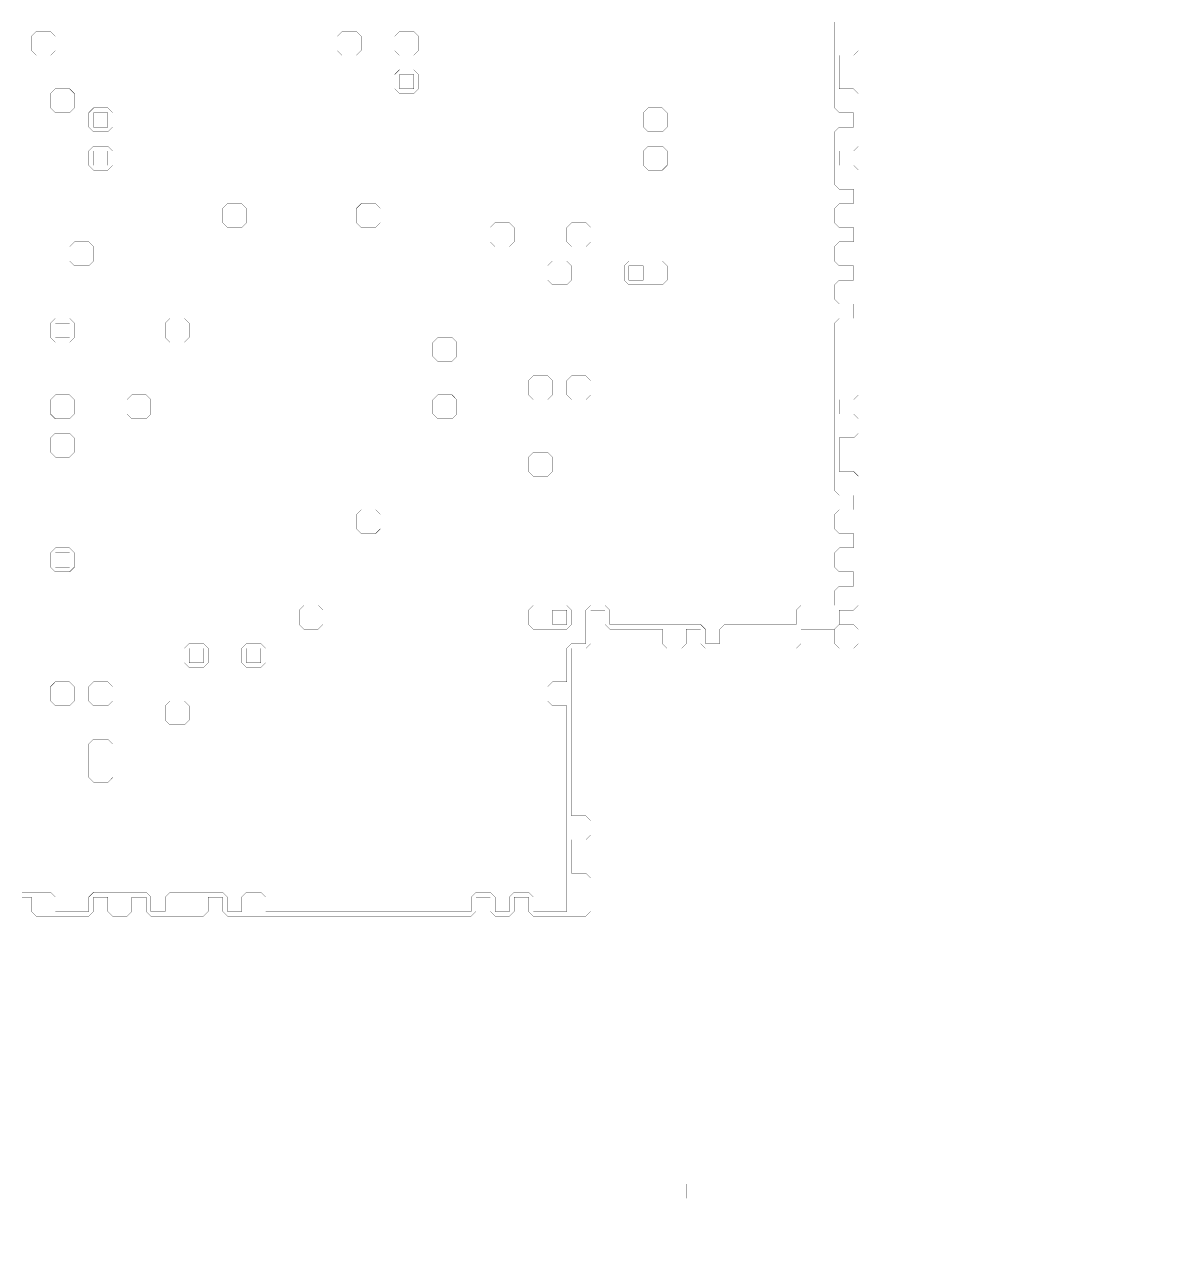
# Model space of a CAD drawing. Header units: metres. Extents: x 0 to 4990, y -4990 to 0.
# Drawn here: x 2632 to 4990, y -4990 to -2515 of the extents above; entities that cross this region are included whole.
import ezdxf

# ---------------------------------------------------------------- set-up
doc = ezdxf.new("R2010")
doc.units = ezdxf.units.M
for name, color, linetype in [('conductor', 1, 'Continuous'), ('dielectric', 8, 'Continuous'), ('substrate', 5, 'Continuous')]:
    doc.layers.add(name, color=color, linetype=linetype)

msp = doc.modelspace()

# ---------------------------------------------------------------- linework, layer by layer
at = {"layer": 'conductor', "const_width": 0.5}
msp.add_lwpolyline([(2626.953125, -4287.109375), (2636.71875, -4287.109375), (2646.484375, -4287.109375), (2656.25, -4287.109375), (2666.015625, -4287.109375), (2675.78125, -4287.109375), (2685.546875, -4287.109375), (2695.3125, -4296.875), (2695.3125, -4306.640625), (2695.3125, -4316.40625), (2695.3125, -4326.171875), (2705.078125, -4326.171875), (2714.84375, -4326.171875), (2724.609375, -4326.171875), (2734.375, -4326.171875), (2744.140625, -4326.171875), (2753.90625, -4326.171875), (2763.671875, -4326.171875), (2763.671875, -4316.40625), (2763.671875, -4306.640625), (2763.671875, -4296.875), (2773.4375, -4287.109375), (2783.203125, -4287.109375), (2792.96875, -4287.109375), (2802.734375, -4287.109375), (2812.5, -4287.109375), (2822.265625, -4287.109375), (2832.03125, -4287.109375), (2841.796875, -4287.109375), (2851.5625, -4287.109375), (2861.328125, -4287.109375), (2871.09375, -4287.109375), (2880.859375, -4287.109375), (2890.625, -4296.875), (2890.625, -4306.640625), (2890.625, -4316.40625), (2890.625, -4326.171875), (2900.390625, -4326.171875), (2910.15625, -4326.171875), (2919.921875, -4326.171875), (2919.921875, -4316.40625), (2919.921875, -4306.640625), (2919.921875, -4296.875), (2929.6875, -4287.109375), (2939.453125, -4287.109375), (2949.21875, -4287.109375), (2958.984375, -4287.109375), (2968.75, -4287.109375), (2978.515625, -4287.109375), (2988.28125, -4287.109375), (2998.046875, -4287.109375), (3007.8125, -4287.109375), (3017.578125, -4287.109375), (3027.34375, -4287.109375), (3037.109375, -4287.109375), (3046.875, -4296.875), (3046.875, -4306.640625), (3046.875, -4316.40625), (3046.875, -4326.171875), (3056.640625, -4326.171875), (3066.40625, -4326.171875), (3076.171875, -4326.171875), (3076.171875, -4316.40625), (3076.171875, -4306.640625), (3076.171875, -4296.875), (3085.9375, -4287.109375), (3095.703125, -4287.109375), (3105.46875, -4287.109375), (3115.234375, -4287.109375), (3125, -4296.875), (3125, -4306.640625), (3125, -4316.40625), (3125, -4326.171875), (3134.765625, -4326.171875), (3144.53125, -4326.171875), (3154.296875, -4326.171875), (3164.0625, -4326.171875), (3173.828125, -4326.171875), (3183.59375, -4326.171875), (3193.359375, -4326.171875), (3203.125, -4326.171875), (3212.890625, -4326.171875), (3222.65625, -4326.171875), (3232.421875, -4326.171875), (3242.1875, -4326.171875), (3251.953125, -4326.171875), (3261.71875, -4326.171875), (3271.484375, -4326.171875), (3281.25, -4326.171875), (3291.015625, -4326.171875), (3300.78125, -4326.171875), (3310.546875, -4326.171875), (3320.3125, -4326.171875), (3330.078125, -4326.171875), (3339.84375, -4326.171875), (3349.609375, -4326.171875), (3359.375, -4326.171875), (3369.140625, -4326.171875), (3378.90625, -4326.171875), (3388.671875, -4326.171875), (3398.4375, -4326.171875), (3408.203125, -4326.171875), (3417.96875, -4326.171875), (3427.734375, -4326.171875), (3437.5, -4326.171875), (3447.265625, -4326.171875), (3457.03125, -4326.171875), (3466.796875, -4326.171875), (3476.5625, -4326.171875), (3486.328125, -4326.171875), (3496.09375, -4326.171875), (3505.859375, -4326.171875), (3515.625, -4326.171875), (3525.390625, -4326.171875), (3535.15625, -4326.171875), (3544.921875, -4326.171875), (3544.921875, -4316.40625), (3544.921875, -4306.640625), (3544.921875, -4296.875), (3554.6875, -4287.109375), (3564.453125, -4287.109375), (3574.21875, -4287.109375), (3583.984375, -4287.109375), (3593.75, -4296.875), (3593.75, -4306.640625), (3593.75, -4316.40625), (3593.75, -4326.171875), (3603.515625, -4326.171875), (3613.28125, -4326.171875), (3623.046875, -4326.171875), (3623.046875, -4316.40625), (3623.046875, -4306.640625), (3623.046875, -4296.875), (3632.8125, -4287.109375), (3642.578125, -4287.109375), (3652.34375, -4287.109375), (3662.109375, -4287.109375), (3671.875, -4296.875), (3671.875, -4306.640625), (3671.875, -4316.40625), (3671.875, -4326.171875), (3681.640625, -4326.171875), (3691.40625, -4326.171875), (3701.171875, -4326.171875), (3710.9375, -4326.171875), (3720.703125, -4326.171875), (3730.46875, -4326.171875), (3740.234375, -4326.171875), (3740.234375, -4316.40625), (3740.234375, -4306.640625), (3740.234375, -4296.875), (3740.234375, -4287.109375), (3740.234375, -4277.34375), (3740.234375, -4267.578125), (3740.234375, -4257.8125), (3740.234375, -4248.046875), (3740.234375, -4238.28125), (3740.234375, -4228.515625), (3740.234375, -4218.75), (3740.234375, -4208.984375), (3740.234375, -4199.21875), (3740.234375, -4189.453125), (3740.234375, -4179.6875), (3740.234375, -4169.921875), (3740.234375, -4160.15625), (3740.234375, -4150.390625), (3740.234375, -4140.625), (3740.234375, -4130.859375), (3740.234375, -4121.09375), (3740.234375, -4111.328125), (3740.234375, -4101.5625), (3740.234375, -4091.796875), (3740.234375, -4082.03125), (3740.234375, -4072.265625), (3740.234375, -4062.5), (3740.234375, -4052.734375), (3740.234375, -4042.96875), (3740.234375, -4033.203125), (3740.234375, -4023.4375), (3740.234375, -4013.671875), (3740.234375, -4003.90625), (3740.234375, -3994.140625), (3740.234375, -3984.375), (3740.234375, -3974.609375), (3740.234375, -3964.84375), (3740.234375, -3955.078125), (3740.234375, -3945.3125), (3740.234375, -3935.546875), (3740.234375, -3925.78125), (3740.234375, -3916.015625), (3740.234375, -3906.25), (3730.46875, -3906.25), (3720.703125, -3906.25), (3710.9375, -3906.25), (3701.171875, -3896.484375), (3701.171875, -3886.71875), (3701.171875, -3876.953125), (3701.171875, -3867.1875), (3710.9375, -3857.421875), (3720.703125, -3857.421875), (3730.46875, -3857.421875), (3740.234375, -3857.421875), (3740.234375, -3847.65625), (3740.234375, -3837.890625), (3740.234375, -3828.125), (3740.234375, -3818.359375), (3740.234375, -3808.59375), (3740.234375, -3798.828125), (3740.234375, -3789.0625), (3750, -3779.296875), (3759.765625, -3779.296875), (3769.53125, -3779.296875), (3779.296875, -3779.296875), (3779.296875, -3769.53125), (3779.296875, -3759.765625), (3779.296875, -3750), (3779.296875, -3740.234375), (3779.296875, -3730.46875), (3779.296875, -3720.703125), (3779.296875, -3710.9375), (3789.0625, -3701.171875), (3798.828125, -3701.171875), (3808.59375, -3701.171875), (3818.359375, -3701.171875), (3828.125, -3710.9375), (3828.125, -3720.703125), (3828.125, -3730.46875), (3828.125, -3740.234375), (3837.890625, -3740.234375), (3847.65625, -3740.234375), (3857.421875, -3740.234375), (3867.1875, -3740.234375), (3876.953125, -3740.234375), (3886.71875, -3740.234375), (3896.484375, -3740.234375), (3906.25, -3740.234375), (3916.015625, -3740.234375), (3925.78125, -3740.234375), (3935.546875, -3740.234375), (3945.3125, -3740.234375), (3955.078125, -3740.234375), (3964.84375, -3740.234375), (3974.609375, -3740.234375), (3984.375, -3740.234375), (3994.140625, -3740.234375), (4003.90625, -3740.234375), (4013.671875, -3740.234375), (4023.4375, -3750), (4023.4375, -3759.765625), (4023.4375, -3769.53125), (4023.4375, -3779.296875), (4033.203125, -3779.296875), (4042.96875, -3779.296875), (4052.734375, -3779.296875), (4052.734375, -3769.53125), (4052.734375, -3759.765625), (4052.734375, -3750), (4062.5, -3740.234375), (4072.265625, -3740.234375), (4082.03125, -3740.234375), (4091.796875, -3740.234375), (4101.5625, -3740.234375), (4111.328125, -3740.234375), (4121.09375, -3740.234375), (4130.859375, -3740.234375), (4140.625, -3740.234375), (4150.390625, -3740.234375), (4160.15625, -3740.234375), (4169.921875, -3740.234375), (4179.6875, -3740.234375), (4189.453125, -3740.234375), (4199.21875, -3740.234375), (4208.984375, -3740.234375), (4208.984375, -3730.46875), (4208.984375, -3720.703125), (4208.984375, -3710.9375), (4218.75, -3701.171875), (4228.515625, -3701.171875), (4238.28125, -3701.171875), (4248.046875, -3701.171875), (4257.8125, -3701.171875), (4267.578125, -3701.171875), (4277.34375, -3701.171875), (4287.109375, -3701.171875), (4287.109375, -3691.40625), (4287.109375, -3681.640625), (4287.109375, -3671.875), (4296.875, -3662.109375), (4306.640625, -3662.109375), (4316.40625, -3662.109375), (4326.171875, -3662.109375), (4326.171875, -3652.34375), (4326.171875, -3642.578125), (4326.171875, -3632.8125), (4316.40625, -3632.8125), (4306.640625, -3632.8125), (4296.875, -3632.8125), (4287.109375, -3623.046875), (4287.109375, -3613.28125), (4287.109375, -3603.515625), (4287.109375, -3593.75), (4296.875, -3583.984375), (4306.640625, -3583.984375), (4316.40625, -3583.984375), (4326.171875, -3583.984375), (4326.171875, -3574.21875), (4326.171875, -3564.453125), (4326.171875, -3554.6875), (4316.40625, -3554.6875), (4306.640625, -3554.6875), (4296.875, -3554.6875), (4287.109375, -3544.921875), (4287.109375, -3535.15625), (4287.109375, -3525.390625), (4287.109375, -3515.625), (4296.875, -3505.859375), (4306.640625, -3505.859375), (4316.40625, -3505.859375), (4326.171875, -3505.859375), (4326.171875, -3496.09375), (4326.171875, -3486.328125), (4326.171875, -3476.5625), (4316.40625, -3476.5625), (4306.640625, -3476.5625), (4296.875, -3476.5625), (4287.109375, -3466.796875), (4287.109375, -3457.03125), (4287.109375, -3447.265625), (4287.109375, -3437.5), (4287.109375, -3427.734375), (4287.109375, -3417.96875), (4287.109375, -3408.203125), (4287.109375, -3398.4375), (4287.109375, -3388.671875), (4287.109375, -3378.90625), (4287.109375, -3369.140625), (4287.109375, -3359.375), (4287.109375, -3349.609375), (4287.109375, -3339.84375), (4287.109375, -3330.078125), (4287.109375, -3320.3125), (4287.109375, -3310.546875), (4287.109375, -3300.78125), (4287.109375, -3291.015625), (4287.109375, -3281.25), (4287.109375, -3271.484375), (4287.109375, -3261.71875), (4287.109375, -3251.953125), (4287.109375, -3242.1875), (4287.109375, -3232.421875), (4287.109375, -3222.65625), (4287.109375, -3212.890625), (4287.109375, -3203.125), (4287.109375, -3193.359375), (4287.109375, -3183.59375), (4287.109375, -3173.828125), (4287.109375, -3164.0625), (4287.109375, -3154.296875), (4287.109375, -3144.53125), (4287.109375, -3134.765625), (4287.109375, -3125), (4296.875, -3115.234375), (4306.640625, -3115.234375), (4316.40625, -3115.234375), (4326.171875, -3115.234375), (4326.171875, -3105.46875), (4326.171875, -3095.703125), (4326.171875, -3085.9375), (4316.40625, -3085.9375), (4306.640625, -3085.9375), (4296.875, -3085.9375), (4287.109375, -3076.171875), (4287.109375, -3066.40625), (4287.109375, -3056.640625), (4287.109375, -3046.875), (4296.875, -3037.109375), (4306.640625, -3037.109375), (4316.40625, -3037.109375), (4326.171875, -3037.109375), (4326.171875, -3027.34375), (4326.171875, -3017.578125), (4326.171875, -3007.8125), (4316.40625, -3007.8125), (4306.640625, -3007.8125), (4296.875, -3007.8125), (4287.109375, -2998.046875), (4287.109375, -2988.28125), (4287.109375, -2978.515625), (4287.109375, -2968.75), (4296.875, -2958.984375), (4306.640625, -2958.984375), (4316.40625, -2958.984375), (4326.171875, -2958.984375), (4326.171875, -2949.21875), (4326.171875, -2939.453125), (4326.171875, -2929.6875), (4316.40625, -2929.6875), (4306.640625, -2929.6875), (4296.875, -2929.6875), (4287.109375, -2919.921875), (4287.109375, -2910.15625), (4287.109375, -2900.390625), (4287.109375, -2890.625), (4296.875, -2880.859375), (4306.640625, -2880.859375), (4316.40625, -2880.859375), (4326.171875, -2880.859375), (4326.171875, -2871.09375), (4326.171875, -2861.328125), (4326.171875, -2851.5625), (4316.40625, -2851.5625), (4306.640625, -2851.5625), (4296.875, -2851.5625), (4287.109375, -2841.796875), (4287.109375, -2832.03125), (4287.109375, -2822.265625), (4287.109375, -2812.5), (4287.109375, -2802.734375), (4287.109375, -2792.96875), (4287.109375, -2783.203125), (4287.109375, -2773.4375), (4287.109375, -2763.671875), (4287.109375, -2753.90625), (4287.109375, -2744.140625), (4287.109375, -2734.375), (4296.875, -2724.609375), (4306.640625, -2724.609375), (4316.40625, -2724.609375), (4326.171875, -2724.609375), (4326.171875, -2714.84375), (4326.171875, -2705.078125), (4326.171875, -2695.3125), (4316.40625, -2695.3125), (4306.640625, -2695.3125), (4296.875, -2695.3125), (4287.109375, -2685.546875), (4287.109375, -2675.78125), (4287.109375, -2666.015625), (4287.109375, -2656.25), (4287.109375, -2646.484375), (4287.109375, -2636.71875), (4287.109375, -2626.953125), (4287.109375, -2617.1875), (4287.109375, -2607.421875), (4287.109375, -2597.65625), (4287.109375, -2587.890625), (4287.109375, -2578.125), (4287.109375, -2568.359375), (4287.109375, -2558.59375), (4287.109375, -2548.828125), (4287.109375, -2539.0625), (4287.109375, -2529.296875), (4287.109375, -2519.53125), (4287.109375, -2509.765625)], dxfattribs=at)
for points in [[(2646.484375, -2539.0625), (2656.25, -2529.296875), (2666.015625, -2529.296875), (2675.78125, -2529.296875), (2685.546875, -2529.296875), (2695.3125, -2539.0625), (2695.3125, -2548.828125), (2695.3125, -2558.59375), (2695.3125, -2568.359375), (2685.546875, -2578.125), (2675.78125, -2578.125), (2666.015625, -2578.125), (2656.25, -2578.125), (2646.484375, -2568.359375), (2646.484375, -2558.59375), (2646.484375, -2548.828125)], [(3271.484375, -2539.0625), (3281.25, -2529.296875), (3291.015625, -2529.296875), (3300.78125, -2529.296875), (3310.546875, -2529.296875), (3320.3125, -2539.0625), (3320.3125, -2548.828125), (3320.3125, -2558.59375), (3320.3125, -2568.359375), (3310.546875, -2578.125), (3300.78125, -2578.125), (3291.015625, -2578.125), (3281.25, -2578.125), (3271.484375, -2568.359375), (3271.484375, -2558.59375), (3271.484375, -2548.828125)], [(3388.671875, -2539.0625), (3398.4375, -2529.296875), (3408.203125, -2529.296875), (3417.96875, -2529.296875), (3427.734375, -2529.296875), (3437.5, -2539.0625), (3437.5, -2548.828125), (3437.5, -2558.59375), (3437.5, -2568.359375), (3427.734375, -2578.125), (3417.96875, -2578.125), (3408.203125, -2578.125), (3398.4375, -2578.125), (3388.671875, -2568.359375), (3388.671875, -2558.59375), (3388.671875, -2548.828125)], [(3388.671875, -2617.1875), (3398.4375, -2607.421875), (3408.203125, -2607.421875), (3417.96875, -2607.421875), (3427.734375, -2607.421875), (3437.5, -2617.1875), (3437.5, -2626.953125), (3437.5, -2636.71875), (3437.5, -2646.484375), (3427.734375, -2656.25), (3417.96875, -2656.25), (3408.203125, -2656.25), (3398.4375, -2656.25), (3388.671875, -2646.484375), (3388.671875, -2636.71875), (3388.671875, -2626.953125)], [(2685.546875, -2656.25), (2695.3125, -2646.484375), (2705.078125, -2646.484375), (2714.84375, -2646.484375), (2724.609375, -2646.484375), (2734.375, -2656.25), (2734.375, -2666.015625), (2734.375, -2675.78125), (2734.375, -2685.546875), (2724.609375, -2695.3125), (2714.84375, -2695.3125), (2705.078125, -2695.3125), (2695.3125, -2695.3125), (2685.546875, -2685.546875), (2685.546875, -2675.78125), (2685.546875, -2666.015625)], [(2763.671875, -2695.3125), (2773.4375, -2685.546875), (2783.203125, -2685.546875), (2792.96875, -2685.546875), (2802.734375, -2685.546875), (2812.5, -2695.3125), (2812.5, -2705.078125), (2812.5, -2714.84375), (2812.5, -2724.609375), (2802.734375, -2734.375), (2792.96875, -2734.375), (2783.203125, -2734.375), (2773.4375, -2734.375), (2763.671875, -2724.609375), (2763.671875, -2714.84375), (2763.671875, -2705.078125)], [(3896.484375, -2695.3125), (3906.25, -2685.546875), (3916.015625, -2685.546875), (3925.78125, -2685.546875), (3935.546875, -2685.546875), (3945.3125, -2695.3125), (3945.3125, -2705.078125), (3945.3125, -2714.84375), (3945.3125, -2724.609375), (3935.546875, -2734.375), (3925.78125, -2734.375), (3916.015625, -2734.375), (3906.25, -2734.375), (3896.484375, -2724.609375), (3896.484375, -2714.84375), (3896.484375, -2705.078125)], [(2763.671875, -2773.4375), (2773.4375, -2763.671875), (2783.203125, -2763.671875), (2792.96875, -2763.671875), (2802.734375, -2763.671875), (2812.5, -2773.4375), (2812.5, -2783.203125), (2812.5, -2792.96875), (2812.5, -2802.734375), (2802.734375, -2812.5), (2792.96875, -2812.5), (2783.203125, -2812.5), (2773.4375, -2812.5), (2763.671875, -2802.734375), (2763.671875, -2792.96875), (2763.671875, -2783.203125)], [(3896.484375, -2773.4375), (3906.25, -2763.671875), (3916.015625, -2763.671875), (3925.78125, -2763.671875), (3935.546875, -2763.671875), (3945.3125, -2773.4375), (3945.3125, -2783.203125), (3945.3125, -2792.96875), (3945.3125, -2802.734375), (3935.546875, -2812.5), (3925.78125, -2812.5), (3916.015625, -2812.5), (3906.25, -2812.5), (3896.484375, -2802.734375), (3896.484375, -2792.96875), (3896.484375, -2783.203125)], [(3037.109375, -2890.625), (3046.875, -2880.859375), (3056.640625, -2880.859375), (3066.40625, -2880.859375), (3076.171875, -2880.859375), (3085.9375, -2890.625), (3085.9375, -2900.390625), (3085.9375, -2910.15625), (3085.9375, -2919.921875), (3076.171875, -2929.6875), (3066.40625, -2929.6875), (3056.640625, -2929.6875), (3046.875, -2929.6875), (3037.109375, -2919.921875), (3037.109375, -2910.15625), (3037.109375, -2900.390625)], [(3310.546875, -2890.625), (3320.3125, -2880.859375), (3330.078125, -2880.859375), (3339.84375, -2880.859375), (3349.609375, -2880.859375), (3359.375, -2890.625), (3359.375, -2900.390625), (3359.375, -2910.15625), (3359.375, -2919.921875), (3349.609375, -2929.6875), (3339.84375, -2929.6875), (3330.078125, -2929.6875), (3320.3125, -2929.6875), (3310.546875, -2919.921875), (3310.546875, -2910.15625), (3310.546875, -2900.390625)], [(3583.984375, -2929.6875), (3593.75, -2919.921875), (3603.515625, -2919.921875), (3613.28125, -2919.921875), (3623.046875, -2919.921875), (3632.8125, -2929.6875), (3632.8125, -2939.453125), (3632.8125, -2949.21875), (3632.8125, -2958.984375), (3623.046875, -2968.75), (3613.28125, -2968.75), (3603.515625, -2968.75), (3593.75, -2968.75), (3583.984375, -2958.984375), (3583.984375, -2949.21875), (3583.984375, -2939.453125)], [(3740.234375, -2929.6875), (3750, -2919.921875), (3759.765625, -2919.921875), (3769.53125, -2919.921875), (3779.296875, -2919.921875), (3789.0625, -2929.6875), (3789.0625, -2939.453125), (3789.0625, -2949.21875), (3789.0625, -2958.984375), (3779.296875, -2968.75), (3769.53125, -2968.75), (3759.765625, -2968.75), (3750, -2968.75), (3740.234375, -2958.984375), (3740.234375, -2949.21875), (3740.234375, -2939.453125)], [(2724.609375, -2968.75), (2734.375, -2958.984375), (2744.140625, -2958.984375), (2753.90625, -2958.984375), (2763.671875, -2958.984375), (2773.4375, -2968.75), (2773.4375, -2978.515625), (2773.4375, -2988.28125), (2773.4375, -2998.046875), (2763.671875, -3007.8125), (2753.90625, -3007.8125), (2744.140625, -3007.8125), (2734.375, -3007.8125), (2724.609375, -2998.046875), (2724.609375, -2988.28125), (2724.609375, -2978.515625)], [(3701.171875, -3007.8125), (3710.9375, -2998.046875), (3720.703125, -2998.046875), (3730.46875, -2998.046875), (3740.234375, -2998.046875), (3750, -3007.8125), (3750, -3017.578125), (3750, -3027.34375), (3750, -3037.109375), (3740.234375, -3046.875), (3730.46875, -3046.875), (3720.703125, -3046.875), (3710.9375, -3046.875), (3701.171875, -3037.109375), (3701.171875, -3027.34375), (3701.171875, -3017.578125)], [(3857.421875, -3007.8125), (3867.1875, -2998.046875), (3876.953125, -2998.046875), (3886.71875, -2998.046875), (3896.484375, -2998.046875), (3906.25, -2998.046875), (3916.015625, -2998.046875), (3925.78125, -2998.046875), (3935.546875, -2998.046875), (3945.3125, -3007.8125), (3945.3125, -3017.578125), (3945.3125, -3027.34375), (3945.3125, -3037.109375), (3935.546875, -3046.875), (3925.78125, -3046.875), (3916.015625, -3046.875), (3906.25, -3046.875), (3896.484375, -3046.875), (3886.71875, -3046.875), (3876.953125, -3046.875), (3867.1875, -3046.875), (3857.421875, -3037.109375), (3857.421875, -3027.34375), (3857.421875, -3017.578125)], [(2685.546875, -3125), (2695.3125, -3115.234375), (2705.078125, -3115.234375), (2714.84375, -3115.234375), (2724.609375, -3115.234375), (2734.375, -3125), (2734.375, -3134.765625), (2734.375, -3144.53125), (2734.375, -3154.296875), (2724.609375, -3164.0625), (2714.84375, -3164.0625), (2705.078125, -3164.0625), (2695.3125, -3164.0625), (2685.546875, -3154.296875), (2685.546875, -3144.53125), (2685.546875, -3134.765625)], [(2919.921875, -3125), (2929.6875, -3115.234375), (2939.453125, -3115.234375), (2949.21875, -3115.234375), (2958.984375, -3115.234375), (2968.75, -3125), (2968.75, -3134.765625), (2968.75, -3144.53125), (2968.75, -3154.296875), (2958.984375, -3164.0625), (2949.21875, -3164.0625), (2939.453125, -3164.0625), (2929.6875, -3164.0625), (2919.921875, -3154.296875), (2919.921875, -3144.53125), (2919.921875, -3134.765625)], [(3466.796875, -3164.0625), (3476.5625, -3154.296875), (3486.328125, -3154.296875), (3496.09375, -3154.296875), (3505.859375, -3154.296875), (3515.625, -3164.0625), (3515.625, -3173.828125), (3515.625, -3183.59375), (3515.625, -3193.359375), (3505.859375, -3203.125), (3496.09375, -3203.125), (3486.328125, -3203.125), (3476.5625, -3203.125), (3466.796875, -3193.359375), (3466.796875, -3183.59375), (3466.796875, -3173.828125)], [(3662.109375, -3242.1875), (3671.875, -3232.421875), (3681.640625, -3232.421875), (3691.40625, -3232.421875), (3701.171875, -3232.421875), (3710.9375, -3242.1875), (3710.9375, -3251.953125), (3710.9375, -3261.71875), (3710.9375, -3271.484375), (3701.171875, -3281.25), (3691.40625, -3281.25), (3681.640625, -3281.25), (3671.875, -3281.25), (3662.109375, -3271.484375), (3662.109375, -3261.71875), (3662.109375, -3251.953125)], [(3740.234375, -3242.1875), (3750, -3232.421875), (3759.765625, -3232.421875), (3769.53125, -3232.421875), (3779.296875, -3232.421875), (3789.0625, -3242.1875), (3789.0625, -3251.953125), (3789.0625, -3261.71875), (3789.0625, -3271.484375), (3779.296875, -3281.25), (3769.53125, -3281.25), (3759.765625, -3281.25), (3750, -3281.25), (3740.234375, -3271.484375), (3740.234375, -3261.71875), (3740.234375, -3251.953125)], [(2685.546875, -3281.25), (2695.3125, -3271.484375), (2705.078125, -3271.484375), (2714.84375, -3271.484375), (2724.609375, -3271.484375), (2734.375, -3281.25), (2734.375, -3291.015625), (2734.375, -3300.78125), (2734.375, -3310.546875), (2724.609375, -3320.3125), (2714.84375, -3320.3125), (2705.078125, -3320.3125), (2695.3125, -3320.3125), (2685.546875, -3310.546875), (2685.546875, -3300.78125), (2685.546875, -3291.015625)], [(2841.796875, -3281.25), (2851.5625, -3271.484375), (2861.328125, -3271.484375), (2871.09375, -3271.484375), (2880.859375, -3271.484375), (2890.625, -3281.25), (2890.625, -3291.015625), (2890.625, -3300.78125), (2890.625, -3310.546875), (2880.859375, -3320.3125), (2871.09375, -3320.3125), (2861.328125, -3320.3125), (2851.5625, -3320.3125), (2841.796875, -3310.546875), (2841.796875, -3300.78125), (2841.796875, -3291.015625)], [(3466.796875, -3281.25), (3476.5625, -3271.484375), (3486.328125, -3271.484375), (3496.09375, -3271.484375), (3505.859375, -3271.484375), (3515.625, -3281.25), (3515.625, -3291.015625), (3515.625, -3300.78125), (3515.625, -3310.546875), (3505.859375, -3320.3125), (3496.09375, -3320.3125), (3486.328125, -3320.3125), (3476.5625, -3320.3125), (3466.796875, -3310.546875), (3466.796875, -3300.78125), (3466.796875, -3291.015625)], [(2685.546875, -3359.375), (2695.3125, -3349.609375), (2705.078125, -3349.609375), (2714.84375, -3349.609375), (2724.609375, -3349.609375), (2734.375, -3359.375), (2734.375, -3369.140625), (2734.375, -3378.90625), (2734.375, -3388.671875), (2724.609375, -3398.4375), (2714.84375, -3398.4375), (2705.078125, -3398.4375), (2695.3125, -3398.4375), (2685.546875, -3388.671875), (2685.546875, -3378.90625), (2685.546875, -3369.140625)], [(3662.109375, -3398.4375), (3671.875, -3388.671875), (3681.640625, -3388.671875), (3691.40625, -3388.671875), (3701.171875, -3388.671875), (3710.9375, -3398.4375), (3710.9375, -3408.203125), (3710.9375, -3417.96875), (3710.9375, -3427.734375), (3701.171875, -3437.5), (3691.40625, -3437.5), (3681.640625, -3437.5), (3671.875, -3437.5), (3662.109375, -3427.734375), (3662.109375, -3417.96875), (3662.109375, -3408.203125)], [(3310.546875, -3515.625), (3320.3125, -3505.859375), (3330.078125, -3505.859375), (3339.84375, -3505.859375), (3349.609375, -3505.859375), (3359.375, -3515.625), (3359.375, -3525.390625), (3359.375, -3535.15625), (3359.375, -3544.921875), (3349.609375, -3554.6875), (3339.84375, -3554.6875), (3330.078125, -3554.6875), (3320.3125, -3554.6875), (3310.546875, -3544.921875), (3310.546875, -3535.15625), (3310.546875, -3525.390625)], [(2685.546875, -3593.75), (2695.3125, -3583.984375), (2705.078125, -3583.984375), (2714.84375, -3583.984375), (2724.609375, -3583.984375), (2734.375, -3593.75), (2734.375, -3603.515625), (2734.375, -3613.28125), (2734.375, -3623.046875), (2724.609375, -3632.8125), (2714.84375, -3632.8125), (2705.078125, -3632.8125), (2695.3125, -3632.8125), (2685.546875, -3623.046875), (2685.546875, -3613.28125), (2685.546875, -3603.515625)], [(3193.359375, -3710.9375), (3203.125, -3701.171875), (3212.890625, -3701.171875), (3222.65625, -3701.171875), (3232.421875, -3701.171875), (3242.1875, -3710.9375), (3242.1875, -3720.703125), (3242.1875, -3730.46875), (3242.1875, -3740.234375), (3232.421875, -3750), (3222.65625, -3750), (3212.890625, -3750), (3203.125, -3750), (3193.359375, -3740.234375), (3193.359375, -3730.46875), (3193.359375, -3720.703125)], [(3662.109375, -3710.9375), (3671.875, -3701.171875), (3681.640625, -3701.171875), (3691.40625, -3701.171875), (3701.171875, -3701.171875), (3710.9375, -3701.171875), (3720.703125, -3701.171875), (3730.46875, -3701.171875), (3740.234375, -3701.171875), (3750, -3710.9375), (3750, -3720.703125), (3750, -3730.46875), (3750, -3740.234375), (3740.234375, -3750), (3730.46875, -3750), (3720.703125, -3750), (3710.9375, -3750), (3701.171875, -3750), (3691.40625, -3750), (3681.640625, -3750), (3671.875, -3750), (3662.109375, -3740.234375), (3662.109375, -3730.46875), (3662.109375, -3720.703125)], [(2958.984375, -3789.0625), (2968.75, -3779.296875), (2978.515625, -3779.296875), (2988.28125, -3779.296875), (2998.046875, -3779.296875), (3007.8125, -3789.0625), (3007.8125, -3798.828125), (3007.8125, -3808.59375), (3007.8125, -3818.359375), (2998.046875, -3828.125), (2988.28125, -3828.125), (2978.515625, -3828.125), (2968.75, -3828.125), (2958.984375, -3818.359375), (2958.984375, -3808.59375), (2958.984375, -3798.828125)], [(3076.171875, -3789.0625), (3085.9375, -3779.296875), (3095.703125, -3779.296875), (3105.46875, -3779.296875), (3115.234375, -3779.296875), (3125, -3789.0625), (3125, -3798.828125), (3125, -3808.59375), (3125, -3818.359375), (3115.234375, -3828.125), (3105.46875, -3828.125), (3095.703125, -3828.125), (3085.9375, -3828.125), (3076.171875, -3818.359375), (3076.171875, -3808.59375), (3076.171875, -3798.828125)], [(2685.546875, -3867.1875), (2695.3125, -3857.421875), (2705.078125, -3857.421875), (2714.84375, -3857.421875), (2724.609375, -3857.421875), (2734.375, -3867.1875), (2734.375, -3876.953125), (2734.375, -3886.71875), (2734.375, -3896.484375), (2724.609375, -3906.25), (2714.84375, -3906.25), (2705.078125, -3906.25), (2695.3125, -3906.25), (2685.546875, -3896.484375), (2685.546875, -3886.71875), (2685.546875, -3876.953125)], [(2763.671875, -3867.1875), (2773.4375, -3857.421875), (2783.203125, -3857.421875), (2792.96875, -3857.421875), (2802.734375, -3857.421875), (2812.5, -3867.1875), (2812.5, -3876.953125), (2812.5, -3886.71875), (2812.5, -3896.484375), (2802.734375, -3906.25), (2792.96875, -3906.25), (2783.203125, -3906.25), (2773.4375, -3906.25), (2763.671875, -3896.484375), (2763.671875, -3886.71875), (2763.671875, -3876.953125)], [(2919.921875, -3906.25), (2929.6875, -3896.484375), (2939.453125, -3896.484375), (2949.21875, -3896.484375), (2958.984375, -3896.484375), (2968.75, -3906.25), (2968.75, -3916.015625), (2968.75, -3925.78125), (2968.75, -3935.546875), (2958.984375, -3945.3125), (2949.21875, -3945.3125), (2939.453125, -3945.3125), (2929.6875, -3945.3125), (2919.921875, -3935.546875), (2919.921875, -3925.78125), (2919.921875, -3916.015625)], [(2763.671875, -3984.375), (2773.4375, -3974.609375), (2783.203125, -3974.609375), (2792.96875, -3974.609375), (2802.734375, -3974.609375), (2812.5, -3984.375), (2812.5, -3994.140625), (2812.5, -4003.90625), (2812.5, -4013.671875), (2812.5, -4023.4375), (2812.5, -4033.203125), (2812.5, -4042.96875), (2812.5, -4052.734375), (2802.734375, -4062.5), (2792.96875, -4062.5), (2783.203125, -4062.5), (2773.4375, -4062.5), (2763.671875, -4052.734375), (2763.671875, -4042.96875), (2763.671875, -4033.203125), (2763.671875, -4023.4375), (2763.671875, -4013.671875), (2763.671875, -4003.90625), (2763.671875, -3994.140625)]]:
    msp.add_lwpolyline(points, close=True, dxfattribs=at)
at = {"layer": 'dielectric', "const_width": 0.5}
msp.add_lwpolyline([(3984.375, -4882.8125), (3984.375, -4892.578125), (3984.375, -4902.34375), (3984.375, -4912.109375), (3994.140625, -4912.109375), (4003.90625, -4912.109375), (4013.671875, -4912.109375), (4013.671875, -4902.34375), (4013.671875, -4892.578125), (4013.671875, -4882.8125), (4003.90625, -4882.8125), (3994.140625, -4882.8125)], close=True, dxfattribs=at)
at = {"layer": 'substrate', "const_width": 0.5}
for points in [[(2626.953125, -4990.234375), (2636.71875, -4990.234375), (2646.484375, -4990.234375), (2656.25, -4990.234375), (2666.015625, -4990.234375), (2675.78125, -4990.234375), (2685.546875, -4990.234375), (2695.3125, -4990.234375), (2705.078125, -4990.234375), (2714.84375, -4990.234375), (2724.609375, -4990.234375), (2734.375, -4990.234375), (2744.140625, -4990.234375), (2753.90625, -4990.234375), (2763.671875, -4990.234375), (2773.4375, -4990.234375), (2783.203125, -4990.234375), (2792.96875, -4990.234375), (2802.734375, -4990.234375), (2812.5, -4990.234375), (2822.265625, -4990.234375), (2832.03125, -4990.234375), (2841.796875, -4990.234375), (2851.5625, -4990.234375), (2861.328125, -4990.234375), (2871.09375, -4990.234375), (2880.859375, -4990.234375), (2890.625, -4990.234375), (2900.390625, -4990.234375), (2910.15625, -4990.234375), (2919.921875, -4990.234375), (2929.6875, -4990.234375), (2939.453125, -4990.234375), (2949.21875, -4990.234375), (2958.984375, -4990.234375), (2968.75, -4990.234375), (2978.515625, -4990.234375), (2988.28125, -4990.234375), (2998.046875, -4990.234375), (3007.8125, -4990.234375), (3017.578125, -4990.234375), (3027.34375, -4990.234375), (3037.109375, -4990.234375), (3046.875, -4990.234375), (3056.640625, -4990.234375), (3066.40625, -4990.234375), (3076.171875, -4990.234375), (3085.9375, -4990.234375), (3095.703125, -4990.234375), (3105.46875, -4990.234375), (3115.234375, -4990.234375), (3125, -4990.234375), (3134.765625, -4990.234375), (3144.53125, -4990.234375), (3154.296875, -4990.234375), (3164.0625, -4990.234375), (3173.828125, -4990.234375), (3183.59375, -4990.234375), (3193.359375, -4990.234375), (3203.125, -4990.234375), (3212.890625, -4990.234375), (3222.65625, -4990.234375), (3232.421875, -4990.234375), (3242.1875, -4990.234375), (3251.953125, -4990.234375), (3261.71875, -4990.234375), (3271.484375, -4990.234375), (3281.25, -4990.234375), (3291.015625, -4990.234375), (3300.78125, -4990.234375), (3310.546875, -4990.234375), (3320.3125, -4990.234375), (3330.078125, -4990.234375), (3339.84375, -4990.234375), (3349.609375, -4990.234375), (3359.375, -4990.234375), (3369.140625, -4990.234375), (3378.90625, -4990.234375), (3388.671875, -4990.234375), (3398.4375, -4990.234375), (3408.203125, -4990.234375), (3417.96875, -4990.234375), (3427.734375, -4990.234375), (3437.5, -4990.234375), (3447.265625, -4990.234375), (3457.03125, -4990.234375), (3466.796875, -4990.234375), (3476.5625, -4990.234375), (3486.328125, -4990.234375), (3496.09375, -4990.234375), (3505.859375, -4990.234375), (3515.625, -4990.234375), (3525.390625, -4990.234375), (3535.15625, -4990.234375), (3544.921875, -4990.234375), (3554.6875, -4990.234375), (3564.453125, -4990.234375), (3574.21875, -4990.234375), (3583.984375, -4990.234375), (3593.75, -4990.234375), (3603.515625, -4990.234375), (3613.28125, -4990.234375), (3623.046875, -4990.234375), (3632.8125, -4990.234375), (3642.578125, -4990.234375), (3652.34375, -4990.234375), (3662.109375, -4990.234375), (3671.875, -4990.234375), (3681.640625, -4990.234375), (3691.40625, -4990.234375), (3701.171875, -4990.234375), (3710.9375, -4990.234375), (3720.703125, -4990.234375), (3730.46875, -4990.234375), (3740.234375, -4990.234375), (3750, -4990.234375), (3759.765625, -4990.234375), (3769.53125, -4990.234375), (3779.296875, -4990.234375), (3789.0625, -4990.234375), (3798.828125, -4990.234375), (3808.59375, -4990.234375), (3818.359375, -4990.234375), (3828.125, -4990.234375), (3837.890625, -4990.234375), (3847.65625, -4990.234375), (3857.421875, -4990.234375), (3867.1875, -4990.234375), (3876.953125, -4990.234375), (3886.71875, -4990.234375), (3896.484375, -4990.234375), (3906.25, -4990.234375), (3916.015625, -4990.234375), (3925.78125, -4990.234375), (3935.546875, -4990.234375), (3945.3125, -4990.234375), (3955.078125, -4990.234375), (3964.84375, -4990.234375), (3974.609375, -4990.234375), (3984.375, -4990.234375), (3994.140625, -4990.234375), (4003.90625, -4990.234375), (4013.671875, -4990.234375), (4023.4375, -4990.234375), (4033.203125, -4990.234375), (4042.96875, -4990.234375), (4052.734375, -4990.234375), (4062.5, -4990.234375), (4072.265625, -4990.234375), (4082.03125, -4990.234375), (4091.796875, -4990.234375), (4101.5625, -4990.234375), (4111.328125, -4990.234375), (4121.09375, -4990.234375), (4130.859375, -4990.234375), (4140.625, -4990.234375), (4150.390625, -4990.234375), (4160.15625, -4990.234375), (4169.921875, -4990.234375), (4179.6875, -4990.234375), (4189.453125, -4990.234375), (4199.21875, -4990.234375), (4208.984375, -4990.234375), (4218.75, -4990.234375), (4228.515625, -4990.234375), (4238.28125, -4990.234375), (4248.046875, -4990.234375), (4257.8125, -4990.234375), (4267.578125, -4990.234375), (4277.34375, -4990.234375), (4287.109375, -4990.234375), (4296.875, -4990.234375), (4306.640625, -4990.234375), (4316.40625, -4990.234375), (4326.171875, -4990.234375), (4335.9375, -4990.234375), (4345.703125, -4990.234375), (4355.46875, -4990.234375), (4365.234375, -4990.234375), (4375, -4990.234375), (4384.765625, -4990.234375), (4394.53125, -4990.234375), (4404.296875, -4990.234375), (4414.0625, -4990.234375), (4423.828125, -4990.234375), (4433.59375, -4990.234375), (4443.359375, -4990.234375), (4453.125, -4990.234375), (4462.890625, -4990.234375), (4472.65625, -4990.234375), (4482.421875, -4990.234375), (4492.1875, -4990.234375), (4501.953125, -4990.234375), (4511.71875, -4990.234375), (4521.484375, -4990.234375), (4531.25, -4990.234375), (4541.015625, -4990.234375), (4550.78125, -4990.234375), (4560.546875, -4990.234375), (4570.3125, -4990.234375), (4580.078125, -4990.234375), (4589.84375, -4990.234375), (4599.609375, -4990.234375), (4609.375, -4990.234375), (4619.140625, -4990.234375), (4628.90625, -4990.234375), (4638.671875, -4990.234375), (4648.4375, -4990.234375), (4658.203125, -4990.234375), (4667.96875, -4990.234375), (4677.734375, -4990.234375), (4687.5, -4990.234375), (4697.265625, -4990.234375), (4707.03125, -4990.234375), (4716.796875, -4990.234375), (4726.5625, -4990.234375), (4736.328125, -4990.234375), (4746.09375, -4990.234375), (4755.859375, -4990.234375), (4765.625, -4990.234375), (4775.390625, -4990.234375), (4785.15625, -4990.234375), (4794.921875, -4990.234375), (4804.6875, -4990.234375), (4814.453125, -4990.234375), (4824.21875, -4990.234375), (4833.984375, -4990.234375), (4843.75, -4990.234375), (4853.515625, -4990.234375), (4863.28125, -4990.234375), (4873.046875, -4990.234375), (4882.8125, -4990.234375), (4892.578125, -4990.234375), (4902.34375, -4990.234375), (4912.109375, -4990.234375), (4921.875, -4990.234375), (4931.640625, -4990.234375), (4941.40625, -4990.234375), (4951.171875, -4990.234375), (4960.9375, -4990.234375), (4970.703125, -4990.234375), (4980.46875, -4990.234375), (4990.234375, -4990.234375), (4990.234375, -4980.46875), (4990.234375, -4970.703125), (4990.234375, -4960.9375), (4990.234375, -4951.171875), (4990.234375, -4941.40625), (4990.234375, -4931.640625), (4990.234375, -4921.875), (4990.234375, -4912.109375), (4990.234375, -4902.34375), (4990.234375, -4892.578125), (4990.234375, -4882.8125), (4990.234375, -4873.046875), (4990.234375, -4863.28125), (4990.234375, -4853.515625), (4990.234375, -4843.75), (4990.234375, -4833.984375), (4990.234375, -4824.21875), (4990.234375, -4814.453125), (4990.234375, -4804.6875), (4990.234375, -4794.921875), (4990.234375, -4785.15625), (4990.234375, -4775.390625), (4990.234375, -4765.625), (4990.234375, -4755.859375), (4990.234375, -4746.09375), (4990.234375, -4736.328125), (4990.234375, -4726.5625), (4990.234375, -4716.796875), (4990.234375, -4707.03125), (4990.234375, -4697.265625), (4990.234375, -4687.5), (4990.234375, -4677.734375), (4990.234375, -4667.96875), (4990.234375, -4658.203125), (4990.234375, -4648.4375), (4990.234375, -4638.671875), (4990.234375, -4628.90625), (4990.234375, -4619.140625), (4990.234375, -4609.375), (4990.234375, -4599.609375), (4990.234375, -4589.84375), (4990.234375, -4580.078125), (4990.234375, -4570.3125), (4990.234375, -4560.546875), (4990.234375, -4550.78125), (4990.234375, -4541.015625), (4990.234375, -4531.25), (4990.234375, -4521.484375), (4990.234375, -4511.71875), (4990.234375, -4501.953125), (4990.234375, -4492.1875), (4990.234375, -4482.421875), (4990.234375, -4472.65625), (4990.234375, -4462.890625), (4990.234375, -4453.125), (4990.234375, -4443.359375), (4990.234375, -4433.59375), (4990.234375, -4423.828125), (4990.234375, -4414.0625), (4990.234375, -4404.296875), (4990.234375, -4394.53125), (4990.234375, -4384.765625), (4990.234375, -4375), (4990.234375, -4365.234375), (4990.234375, -4355.46875), (4990.234375, -4345.703125), (4990.234375, -4335.9375), (4990.234375, -4326.171875), (4990.234375, -4316.40625), (4990.234375, -4306.640625), (4990.234375, -4296.875), (4990.234375, -4287.109375), (4990.234375, -4277.34375), (4990.234375, -4267.578125), (4990.234375, -4257.8125), (4990.234375, -4248.046875), (4990.234375, -4238.28125), (4990.234375, -4228.515625), (4990.234375, -4218.75), (4990.234375, -4208.984375), (4990.234375, -4199.21875), (4990.234375, -4189.453125), (4990.234375, -4179.6875), (4990.234375, -4169.921875), (4990.234375, -4160.15625), (4990.234375, -4150.390625), (4990.234375, -4140.625), (4990.234375, -4130.859375), (4990.234375, -4121.09375), (4990.234375, -4111.328125), (4990.234375, -4101.5625), (4990.234375, -4091.796875), (4990.234375, -4082.03125), (4990.234375, -4072.265625), (4990.234375, -4062.5), (4990.234375, -4052.734375), (4990.234375, -4042.96875), (4990.234375, -4033.203125), (4990.234375, -4023.4375), (4990.234375, -4013.671875), (4990.234375, -4003.90625), (4990.234375, -3994.140625), (4990.234375, -3984.375), (4990.234375, -3974.609375), (4990.234375, -3964.84375), (4990.234375, -3955.078125), (4990.234375, -3945.3125), (4990.234375, -3935.546875), (4990.234375, -3925.78125), (4990.234375, -3916.015625), (4990.234375, -3906.25), (4990.234375, -3896.484375), (4990.234375, -3886.71875), (4990.234375, -3876.953125), (4990.234375, -3867.1875), (4990.234375, -3857.421875), (4990.234375, -3847.65625), (4990.234375, -3837.890625), (4990.234375, -3828.125), (4990.234375, -3818.359375), (4990.234375, -3808.59375), (4990.234375, -3798.828125), (4990.234375, -3789.0625), (4990.234375, -3779.296875), (4990.234375, -3769.53125), (4990.234375, -3759.765625), (4990.234375, -3750), (4990.234375, -3740.234375), (4990.234375, -3730.46875), (4990.234375, -3720.703125), (4990.234375, -3710.9375), (4990.234375, -3701.171875), (4990.234375, -3691.40625), (4990.234375, -3681.640625), (4990.234375, -3671.875), (4990.234375, -3662.109375), (4990.234375, -3652.34375), (4990.234375, -3642.578125), (4990.234375, -3632.8125), (4990.234375, -3623.046875), (4990.234375, -3613.28125), (4990.234375, -3603.515625), (4990.234375, -3593.75), (4990.234375, -3583.984375), (4990.234375, -3574.21875), (4990.234375, -3564.453125), (4990.234375, -3554.6875), (4990.234375, -3544.921875), (4990.234375, -3535.15625), (4990.234375, -3525.390625), (4990.234375, -3515.625), (4990.234375, -3505.859375), (4990.234375, -3496.09375), (4990.234375, -3486.328125), (4990.234375, -3476.5625), (4990.234375, -3466.796875), (4990.234375, -3457.03125), (4990.234375, -3447.265625), (4990.234375, -3437.5), (4990.234375, -3427.734375), (4990.234375, -3417.96875), (4990.234375, -3408.203125), (4990.234375, -3398.4375), (4990.234375, -3388.671875), (4990.234375, -3378.90625), (4990.234375, -3369.140625), (4990.234375, -3359.375), (4990.234375, -3349.609375), (4990.234375, -3339.84375), (4990.234375, -3330.078125), (4990.234375, -3320.3125), (4990.234375, -3310.546875), (4990.234375, -3300.78125), (4990.234375, -3291.015625), (4990.234375, -3281.25), (4990.234375, -3271.484375), (4990.234375, -3261.71875), (4990.234375, -3251.953125), (4990.234375, -3242.1875), (4990.234375, -3232.421875), (4990.234375, -3222.65625), (4990.234375, -3212.890625), (4990.234375, -3203.125), (4990.234375, -3193.359375), (4990.234375, -3183.59375), (4990.234375, -3173.828125), (4990.234375, -3164.0625), (4990.234375, -3154.296875), (4990.234375, -3144.53125), (4990.234375, -3134.765625), (4990.234375, -3125), (4990.234375, -3115.234375), (4990.234375, -3105.46875), (4990.234375, -3095.703125), (4990.234375, -3085.9375), (4990.234375, -3076.171875), (4990.234375, -3066.40625), (4990.234375, -3056.640625), (4990.234375, -3046.875), (4990.234375, -3037.109375), (4990.234375, -3027.34375), (4990.234375, -3017.578125), (4990.234375, -3007.8125), (4990.234375, -2998.046875), (4990.234375, -2988.28125), (4990.234375, -2978.515625), (4990.234375, -2968.75), (4990.234375, -2958.984375), (4990.234375, -2949.21875), (4990.234375, -2939.453125), (4990.234375, -2929.6875), (4990.234375, -2919.921875), (4990.234375, -2910.15625), (4990.234375, -2900.390625), (4990.234375, -2890.625), (4990.234375, -2880.859375), (4990.234375, -2871.09375), (4990.234375, -2861.328125), (4990.234375, -2851.5625), (4990.234375, -2841.796875), (4990.234375, -2832.03125), (4990.234375, -2822.265625), (4990.234375, -2812.5), (4990.234375, -2802.734375), (4990.234375, -2792.96875), (4990.234375, -2783.203125), (4990.234375, -2773.4375), (4990.234375, -2763.671875), (4990.234375, -2753.90625), (4990.234375, -2744.140625), (4990.234375, -2734.375), (4990.234375, -2724.609375), (4990.234375, -2714.84375), (4990.234375, -2705.078125), (4990.234375, -2695.3125), (4990.234375, -2685.546875), (4990.234375, -2675.78125), (4990.234375, -2666.015625), (4990.234375, -2656.25), (4990.234375, -2646.484375), (4990.234375, -2636.71875), (4990.234375, -2626.953125), (4990.234375, -2617.1875), (4990.234375, -2607.421875), (4990.234375, -2597.65625), (4990.234375, -2587.890625), (4990.234375, -2578.125), (4990.234375, -2568.359375), (4990.234375, -2558.59375), (4990.234375, -2548.828125), (4990.234375, -2539.0625), (4990.234375, -2529.296875), (4990.234375, -2519.53125), (4990.234375, -2509.765625)], [(4335.9375, -2509.765625), (4335.9375, -2519.53125), (4335.9375, -2529.296875), (4335.9375, -2539.0625), (4335.9375, -2548.828125), (4335.9375, -2558.59375), (4335.9375, -2568.359375), (4326.171875, -2578.125), (4316.40625, -2578.125), (4306.640625, -2578.125), (4296.875, -2578.125), (4296.875, -2587.890625), (4296.875, -2597.65625), (4296.875, -2607.421875), (4296.875, -2617.1875), (4296.875, -2626.953125), (4296.875, -2636.71875), (4296.875, -2646.484375), (4306.640625, -2646.484375), (4316.40625, -2646.484375), (4326.171875, -2646.484375), (4335.9375, -2656.25), (4335.9375, -2666.015625), (4335.9375, -2675.78125), (4335.9375, -2685.546875), (4335.9375, -2695.3125), (4335.9375, -2705.078125), (4335.9375, -2714.84375), (4335.9375, -2724.609375), (4335.9375, -2734.375), (4335.9375, -2744.140625), (4335.9375, -2753.90625), (4335.9375, -2763.671875), (4326.171875, -2773.4375), (4316.40625, -2773.4375), (4306.640625, -2773.4375), (4296.875, -2773.4375), (4296.875, -2783.203125), (4296.875, -2792.96875), (4296.875, -2802.734375), (4306.640625, -2802.734375), (4316.40625, -2802.734375), (4326.171875, -2802.734375), (4335.9375, -2812.5), (4335.9375, -2822.265625), (4335.9375, -2832.03125), (4335.9375, -2841.796875), (4335.9375, -2851.5625), (4335.9375, -2861.328125), (4335.9375, -2871.09375), (4335.9375, -2880.859375), (4335.9375, -2890.625), (4335.9375, -2900.390625), (4335.9375, -2910.15625), (4335.9375, -2919.921875), (4335.9375, -2929.6875), (4335.9375, -2939.453125), (4335.9375, -2949.21875), (4335.9375, -2958.984375), (4335.9375, -2968.75), (4335.9375, -2978.515625), (4335.9375, -2988.28125), (4335.9375, -2998.046875), (4335.9375, -3007.8125), (4335.9375, -3017.578125), (4335.9375, -3027.34375), (4335.9375, -3037.109375), (4335.9375, -3046.875), (4335.9375, -3056.640625), (4335.9375, -3066.40625), (4335.9375, -3076.171875), (4335.9375, -3085.9375), (4335.9375, -3095.703125), (4335.9375, -3105.46875), (4335.9375, -3115.234375), (4335.9375, -3125), (4335.9375, -3134.765625), (4335.9375, -3144.53125), (4335.9375, -3154.296875), (4335.9375, -3164.0625), (4335.9375, -3173.828125), (4335.9375, -3183.59375), (4335.9375, -3193.359375), (4335.9375, -3203.125), (4335.9375, -3212.890625), (4335.9375, -3222.65625), (4335.9375, -3232.421875), (4335.9375, -3242.1875), (4335.9375, -3251.953125), (4335.9375, -3261.71875), (4335.9375, -3271.484375), (4326.171875, -3281.25), (4316.40625, -3281.25), (4306.640625, -3281.25), (4296.875, -3281.25), (4296.875, -3291.015625), (4296.875, -3300.78125), (4296.875, -3310.546875), (4306.640625, -3310.546875), (4316.40625, -3310.546875), (4326.171875, -3310.546875), (4335.9375, -3320.3125), (4335.9375, -3330.078125), (4335.9375, -3339.84375), (4335.9375, -3349.609375), (4326.171875, -3359.375), (4316.40625, -3359.375), (4306.640625, -3359.375), (4296.875, -3359.375), (4296.875, -3369.140625), (4296.875, -3378.90625), (4296.875, -3388.671875), (4296.875, -3398.4375), (4296.875, -3408.203125), (4296.875, -3417.96875), (4296.875, -3427.734375), (4306.640625, -3427.734375), (4316.40625, -3427.734375), (4326.171875, -3427.734375), (4335.9375, -3437.5), (4335.9375, -3447.265625), (4335.9375, -3457.03125), (4335.9375, -3466.796875), (4335.9375, -3476.5625), (4335.9375, -3486.328125), (4335.9375, -3496.09375), (4335.9375, -3505.859375), (4335.9375, -3515.625), (4335.9375, -3525.390625), (4335.9375, -3535.15625), (4335.9375, -3544.921875), (4335.9375, -3554.6875), (4335.9375, -3564.453125), (4335.9375, -3574.21875), (4335.9375, -3583.984375), (4335.9375, -3593.75), (4335.9375, -3603.515625), (4335.9375, -3613.28125), (4335.9375, -3623.046875), (4335.9375, -3632.8125), (4335.9375, -3642.578125), (4335.9375, -3652.34375), (4335.9375, -3662.109375), (4335.9375, -3671.875), (4335.9375, -3681.640625), (4335.9375, -3691.40625), (4335.9375, -3701.171875), (4326.171875, -3710.9375), (4316.40625, -3710.9375), (4306.640625, -3710.9375), (4296.875, -3710.9375), (4296.875, -3720.703125), (4296.875, -3730.46875), (4296.875, -3740.234375), (4287.109375, -3750), (4277.34375, -3750), (4267.578125, -3750), (4257.8125, -3750), (4248.046875, -3750), (4238.28125, -3750), (4228.515625, -3750), (4218.75, -3750), (4218.75, -3759.765625), (4218.75, -3769.53125), (4218.75, -3779.296875), (4208.984375, -3789.0625), (4199.21875, -3789.0625), (4189.453125, -3789.0625), (4179.6875, -3789.0625), (4169.921875, -3789.0625), (4160.15625, -3789.0625), (4150.390625, -3789.0625), (4140.625, -3789.0625), (4130.859375, -3789.0625), (4121.09375, -3789.0625), (4111.328125, -3789.0625), (4101.5625, -3789.0625), (4091.796875, -3789.0625), (4082.03125, -3789.0625), (4072.265625, -3789.0625), (4062.5, -3789.0625), (4052.734375, -3789.0625), (4042.96875, -3789.0625), (4033.203125, -3789.0625), (4023.4375, -3789.0625), (4013.671875, -3779.296875), (4013.671875, -3769.53125), (4013.671875, -3759.765625), (4013.671875, -3750), (4003.90625, -3750), (3994.140625, -3750), (3984.375, -3750), (3984.375, -3759.765625), (3984.375, -3769.53125), (3984.375, -3779.296875), (3974.609375, -3789.0625), (3964.84375, -3789.0625), (3955.078125, -3789.0625), (3945.3125, -3789.0625), (3935.546875, -3779.296875), (3935.546875, -3769.53125), (3935.546875, -3759.765625), (3935.546875, -3750), (3925.78125, -3750), (3916.015625, -3750), (3906.25, -3750), (3896.484375, -3750), (3886.71875, -3750), (3876.953125, -3750), (3867.1875, -3750), (3857.421875, -3750), (3847.65625, -3750), (3837.890625, -3750), (3828.125, -3750), (3818.359375, -3740.234375), (3818.359375, -3730.46875), (3818.359375, -3720.703125), (3818.359375, -3710.9375), (3808.59375, -3710.9375), (3798.828125, -3710.9375), (3789.0625, -3710.9375), (3789.0625, -3720.703125), (3789.0625, -3730.46875), (3789.0625, -3740.234375), (3789.0625, -3750), (3789.0625, -3759.765625), (3789.0625, -3769.53125), (3789.0625, -3779.296875), (3779.296875, -3789.0625), (3769.53125, -3789.0625), (3759.765625, -3789.0625), (3750, -3789.0625), (3750, -3798.828125), (3750, -3808.59375), (3750, -3818.359375), (3750, -3828.125), (3750, -3837.890625), (3750, -3847.65625), (3750, -3857.421875), (3750, -3867.1875), (3750, -3876.953125), (3750, -3886.71875), (3750, -3896.484375), (3750, -3906.25), (3750, -3916.015625), (3750, -3925.78125), (3750, -3935.546875), (3750, -3945.3125), (3750, -3955.078125), (3750, -3964.84375), (3750, -3974.609375), (3750, -3984.375), (3750, -3994.140625), (3750, -4003.90625), (3750, -4013.671875), (3750, -4023.4375), (3750, -4033.203125), (3750, -4042.96875), (3750, -4052.734375), (3750, -4062.5), (3750, -4072.265625), (3750, -4082.03125), (3750, -4091.796875), (3750, -4101.5625), (3750, -4111.328125), (3750, -4121.09375), (3750, -4130.859375), (3759.765625, -4130.859375), (3769.53125, -4130.859375), (3779.296875, -4130.859375), (3789.0625, -4140.625), (3789.0625, -4150.390625), (3789.0625, -4160.15625), (3789.0625, -4169.921875), (3779.296875, -4179.6875), (3769.53125, -4179.6875), (3759.765625, -4179.6875), (3750, -4179.6875), (3750, -4189.453125), (3750, -4199.21875), (3750, -4208.984375), (3750, -4218.75), (3750, -4228.515625), (3750, -4238.28125), (3750, -4248.046875), (3759.765625, -4248.046875), (3769.53125, -4248.046875), (3779.296875, -4248.046875), (3789.0625, -4257.8125), (3789.0625, -4267.578125), (3789.0625, -4277.34375), (3789.0625, -4287.109375), (3789.0625, -4296.875), (3789.0625, -4306.640625), (3789.0625, -4316.40625), (3789.0625, -4326.171875), (3779.296875, -4335.9375), (3769.53125, -4335.9375), (3759.765625, -4335.9375), (3750, -4335.9375), (3740.234375, -4335.9375), (3730.46875, -4335.9375), (3720.703125, -4335.9375), (3710.9375, -4335.9375), (3701.171875, -4335.9375), (3691.40625, -4335.9375), (3681.640625, -4335.9375), (3671.875, -4335.9375), (3662.109375, -4326.171875), (3662.109375, -4316.40625), (3662.109375, -4306.640625), (3662.109375, -4296.875), (3652.34375, -4296.875), (3642.578125, -4296.875), (3632.8125, -4296.875), (3632.8125, -4306.640625), (3632.8125, -4316.40625), (3632.8125, -4326.171875), (3623.046875, -4335.9375), (3613.28125, -4335.9375), (3603.515625, -4335.9375), (3593.75, -4335.9375), (3583.984375, -4326.171875), (3583.984375, -4316.40625), (3583.984375, -4306.640625), (3583.984375, -4296.875), (3574.21875, -4296.875), (3564.453125, -4296.875), (3554.6875, -4296.875), (3554.6875, -4306.640625), (3554.6875, -4316.40625), (3554.6875, -4326.171875), (3544.921875, -4335.9375), (3535.15625, -4335.9375), (3525.390625, -4335.9375), (3515.625, -4335.9375), (3505.859375, -4335.9375), (3496.09375, -4335.9375), (3486.328125, -4335.9375), (3476.5625, -4335.9375), (3466.796875, -4335.9375), (3457.03125, -4335.9375), (3447.265625, -4335.9375), (3437.5, -4335.9375), (3427.734375, -4335.9375), (3417.96875, -4335.9375), (3408.203125, -4335.9375), (3398.4375, -4335.9375), (3388.671875, -4335.9375), (3378.90625, -4335.9375), (3369.140625, -4335.9375), (3359.375, -4335.9375), (3349.609375, -4335.9375), (3339.84375, -4335.9375), (3330.078125, -4335.9375), (3320.3125, -4335.9375), (3310.546875, -4335.9375), (3300.78125, -4335.9375), (3291.015625, -4335.9375), (3281.25, -4335.9375), (3271.484375, -4335.9375), (3261.71875, -4335.9375), (3251.953125, -4335.9375), (3242.1875, -4335.9375), (3232.421875, -4335.9375), (3222.65625, -4335.9375), (3212.890625, -4335.9375), (3203.125, -4335.9375), (3193.359375, -4335.9375), (3183.59375, -4335.9375), (3173.828125, -4335.9375), (3164.0625, -4335.9375), (3154.296875, -4335.9375), (3144.53125, -4335.9375), (3134.765625, -4335.9375), (3125, -4335.9375), (3115.234375, -4335.9375), (3105.46875, -4335.9375), (3095.703125, -4335.9375), (3085.9375, -4335.9375), (3076.171875, -4335.9375), (3066.40625, -4335.9375), (3056.640625, -4335.9375), (3046.875, -4335.9375), (3037.109375, -4326.171875), (3037.109375, -4316.40625), (3037.109375, -4306.640625), (3037.109375, -4296.875), (3027.34375, -4296.875), (3017.578125, -4296.875), (3007.8125, -4296.875), (3007.8125, -4306.640625), (3007.8125, -4316.40625), (3007.8125, -4326.171875), (2998.046875, -4335.9375), (2988.28125, -4335.9375), (2978.515625, -4335.9375), (2968.75, -4335.9375), (2958.984375, -4335.9375), (2949.21875, -4335.9375), (2939.453125, -4335.9375), (2929.6875, -4335.9375), (2919.921875, -4335.9375), (2910.15625, -4335.9375), (2900.390625, -4335.9375), (2890.625, -4335.9375), (2880.859375, -4326.171875), (2880.859375, -4316.40625), (2880.859375, -4306.640625), (2880.859375, -4296.875), (2871.09375, -4296.875), (2861.328125, -4296.875), (2851.5625, -4296.875), (2851.5625, -4306.640625), (2851.5625, -4316.40625), (2851.5625, -4326.171875), (2841.796875, -4335.9375), (2832.03125, -4335.9375), (2822.265625, -4335.9375), (2812.5, -4335.9375), (2802.734375, -4326.171875), (2802.734375, -4316.40625), (2802.734375, -4306.640625), (2802.734375, -4296.875), (2792.96875, -4296.875), (2783.203125, -4296.875), (2773.4375, -4296.875), (2773.4375, -4306.640625), (2773.4375, -4316.40625), (2773.4375, -4326.171875), (2763.671875, -4335.9375), (2753.90625, -4335.9375), (2744.140625, -4335.9375), (2734.375, -4335.9375), (2724.609375, -4335.9375), (2714.84375, -4335.9375), (2705.078125, -4335.9375), (2695.3125, -4335.9375), (2685.546875, -4335.9375), (2675.78125, -4335.9375), (2666.015625, -4335.9375), (2656.25, -4335.9375), (2646.484375, -4326.171875), (2646.484375, -4316.40625), (2646.484375, -4306.640625), (2646.484375, -4296.875), (2636.71875, -4296.875), (2626.953125, -4296.875)]]:
    msp.add_lwpolyline(points, dxfattribs=at)
for points in [[(3398.4375, -2617.1875), (3398.4375, -2626.953125), (3398.4375, -2636.71875), (3398.4375, -2646.484375), (3408.203125, -2646.484375), (3417.96875, -2646.484375), (3427.734375, -2646.484375), (3427.734375, -2636.71875), (3427.734375, -2626.953125), (3427.734375, -2617.1875), (3417.96875, -2617.1875), (3408.203125, -2617.1875)], [(2773.4375, -2695.3125), (2773.4375, -2705.078125), (2773.4375, -2714.84375), (2773.4375, -2724.609375), (2783.203125, -2724.609375), (2792.96875, -2724.609375), (2802.734375, -2724.609375), (2802.734375, -2714.84375), (2802.734375, -2705.078125), (2802.734375, -2695.3125), (2792.96875, -2695.3125), (2783.203125, -2695.3125)], [(2773.4375, -2773.4375), (2773.4375, -2783.203125), (2773.4375, -2792.96875), (2773.4375, -2802.734375), (2783.203125, -2802.734375), (2792.96875, -2802.734375), (2802.734375, -2802.734375), (2802.734375, -2792.96875), (2802.734375, -2783.203125), (2802.734375, -2773.4375), (2792.96875, -2773.4375), (2783.203125, -2773.4375)], [(3867.1875, -3007.8125), (3867.1875, -3017.578125), (3867.1875, -3027.34375), (3867.1875, -3037.109375), (3876.953125, -3037.109375), (3886.71875, -3037.109375), (3896.484375, -3037.109375), (3896.484375, -3027.34375), (3896.484375, -3017.578125), (3896.484375, -3007.8125), (3886.71875, -3007.8125), (3876.953125, -3007.8125)], [(2695.3125, -3125), (2695.3125, -3134.765625), (2695.3125, -3144.53125), (2695.3125, -3154.296875), (2705.078125, -3154.296875), (2714.84375, -3154.296875), (2724.609375, -3154.296875), (2724.609375, -3144.53125), (2724.609375, -3134.765625), (2724.609375, -3125), (2714.84375, -3125), (2705.078125, -3125)], [(2695.3125, -3593.75), (2695.3125, -3603.515625), (2695.3125, -3613.28125), (2695.3125, -3623.046875), (2705.078125, -3623.046875), (2714.84375, -3623.046875), (2724.609375, -3623.046875), (2724.609375, -3613.28125), (2724.609375, -3603.515625), (2724.609375, -3593.75), (2714.84375, -3593.75), (2705.078125, -3593.75)], [(3710.9375, -3710.9375), (3710.9375, -3720.703125), (3710.9375, -3730.46875), (3710.9375, -3740.234375), (3720.703125, -3740.234375), (3730.46875, -3740.234375), (3740.234375, -3740.234375), (3740.234375, -3730.46875), (3740.234375, -3720.703125), (3740.234375, -3710.9375), (3730.46875, -3710.9375), (3720.703125, -3710.9375)], [(4287.109375, -3750), (4296.875, -3740.234375), (4306.640625, -3740.234375), (4316.40625, -3740.234375), (4326.171875, -3740.234375), (4335.9375, -3750), (4335.9375, -3759.765625), (4335.9375, -3769.53125), (4335.9375, -3779.296875), (4326.171875, -3789.0625), (4316.40625, -3789.0625), (4306.640625, -3789.0625), (4296.875, -3789.0625), (4287.109375, -3779.296875), (4287.109375, -3769.53125), (4287.109375, -3759.765625)], [(2968.75, -3789.0625), (2968.75, -3798.828125), (2968.75, -3808.59375), (2968.75, -3818.359375), (2978.515625, -3818.359375), (2988.28125, -3818.359375), (2998.046875, -3818.359375), (2998.046875, -3808.59375), (2998.046875, -3798.828125), (2998.046875, -3789.0625), (2988.28125, -3789.0625), (2978.515625, -3789.0625)], [(3085.9375, -3789.0625), (3085.9375, -3798.828125), (3085.9375, -3808.59375), (3085.9375, -3818.359375), (3095.703125, -3818.359375), (3105.46875, -3818.359375), (3115.234375, -3818.359375), (3115.234375, -3808.59375), (3115.234375, -3798.828125), (3115.234375, -3789.0625), (3105.46875, -3789.0625), (3095.703125, -3789.0625)]]:
    msp.add_lwpolyline(points, close=True, dxfattribs=at)

doc.saveas('drawing.dxf')
